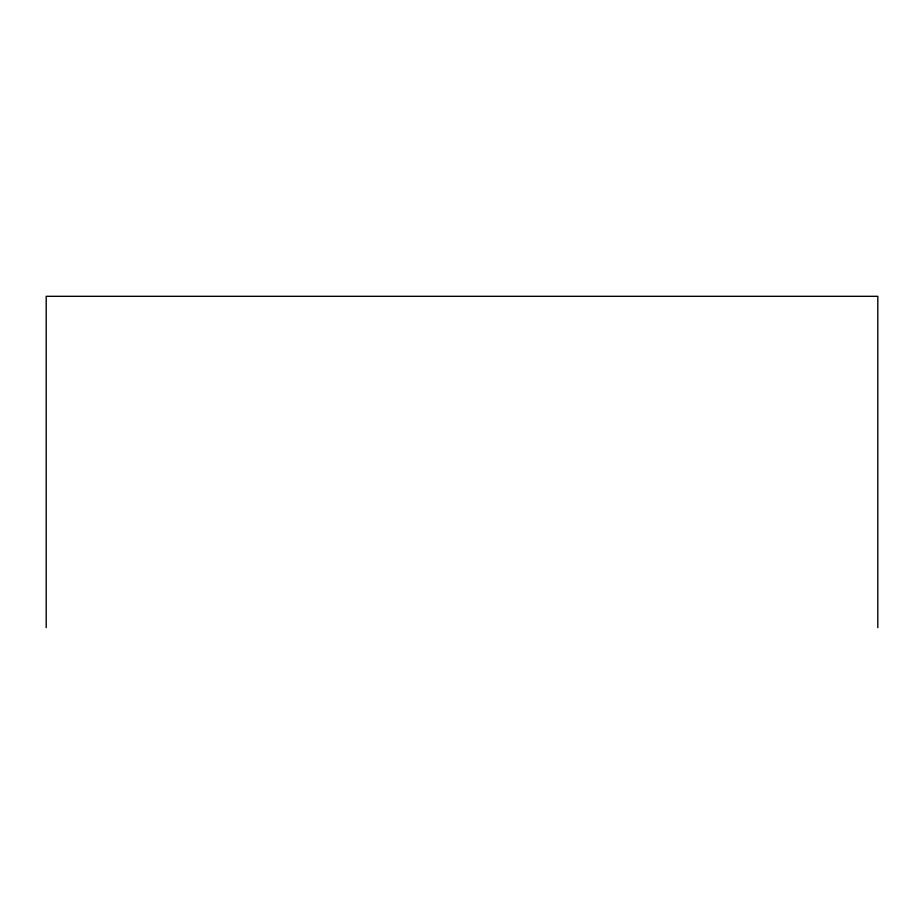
<?xml version="1.0" encoding="UTF-8"?>
<svg xmlns="http://www.w3.org/2000/svg" width="924" height="924" viewBox="0 0 924 924"><rect width="100%" height="100%" fill="white"/><g stroke="black" fill="none" stroke-linecap="round" stroke-linejoin="round"><path stroke-width="1.39" d="M877.8 627.685L877.8 296.315L46.2 296.315L46.2 627.685"/></g></svg>
